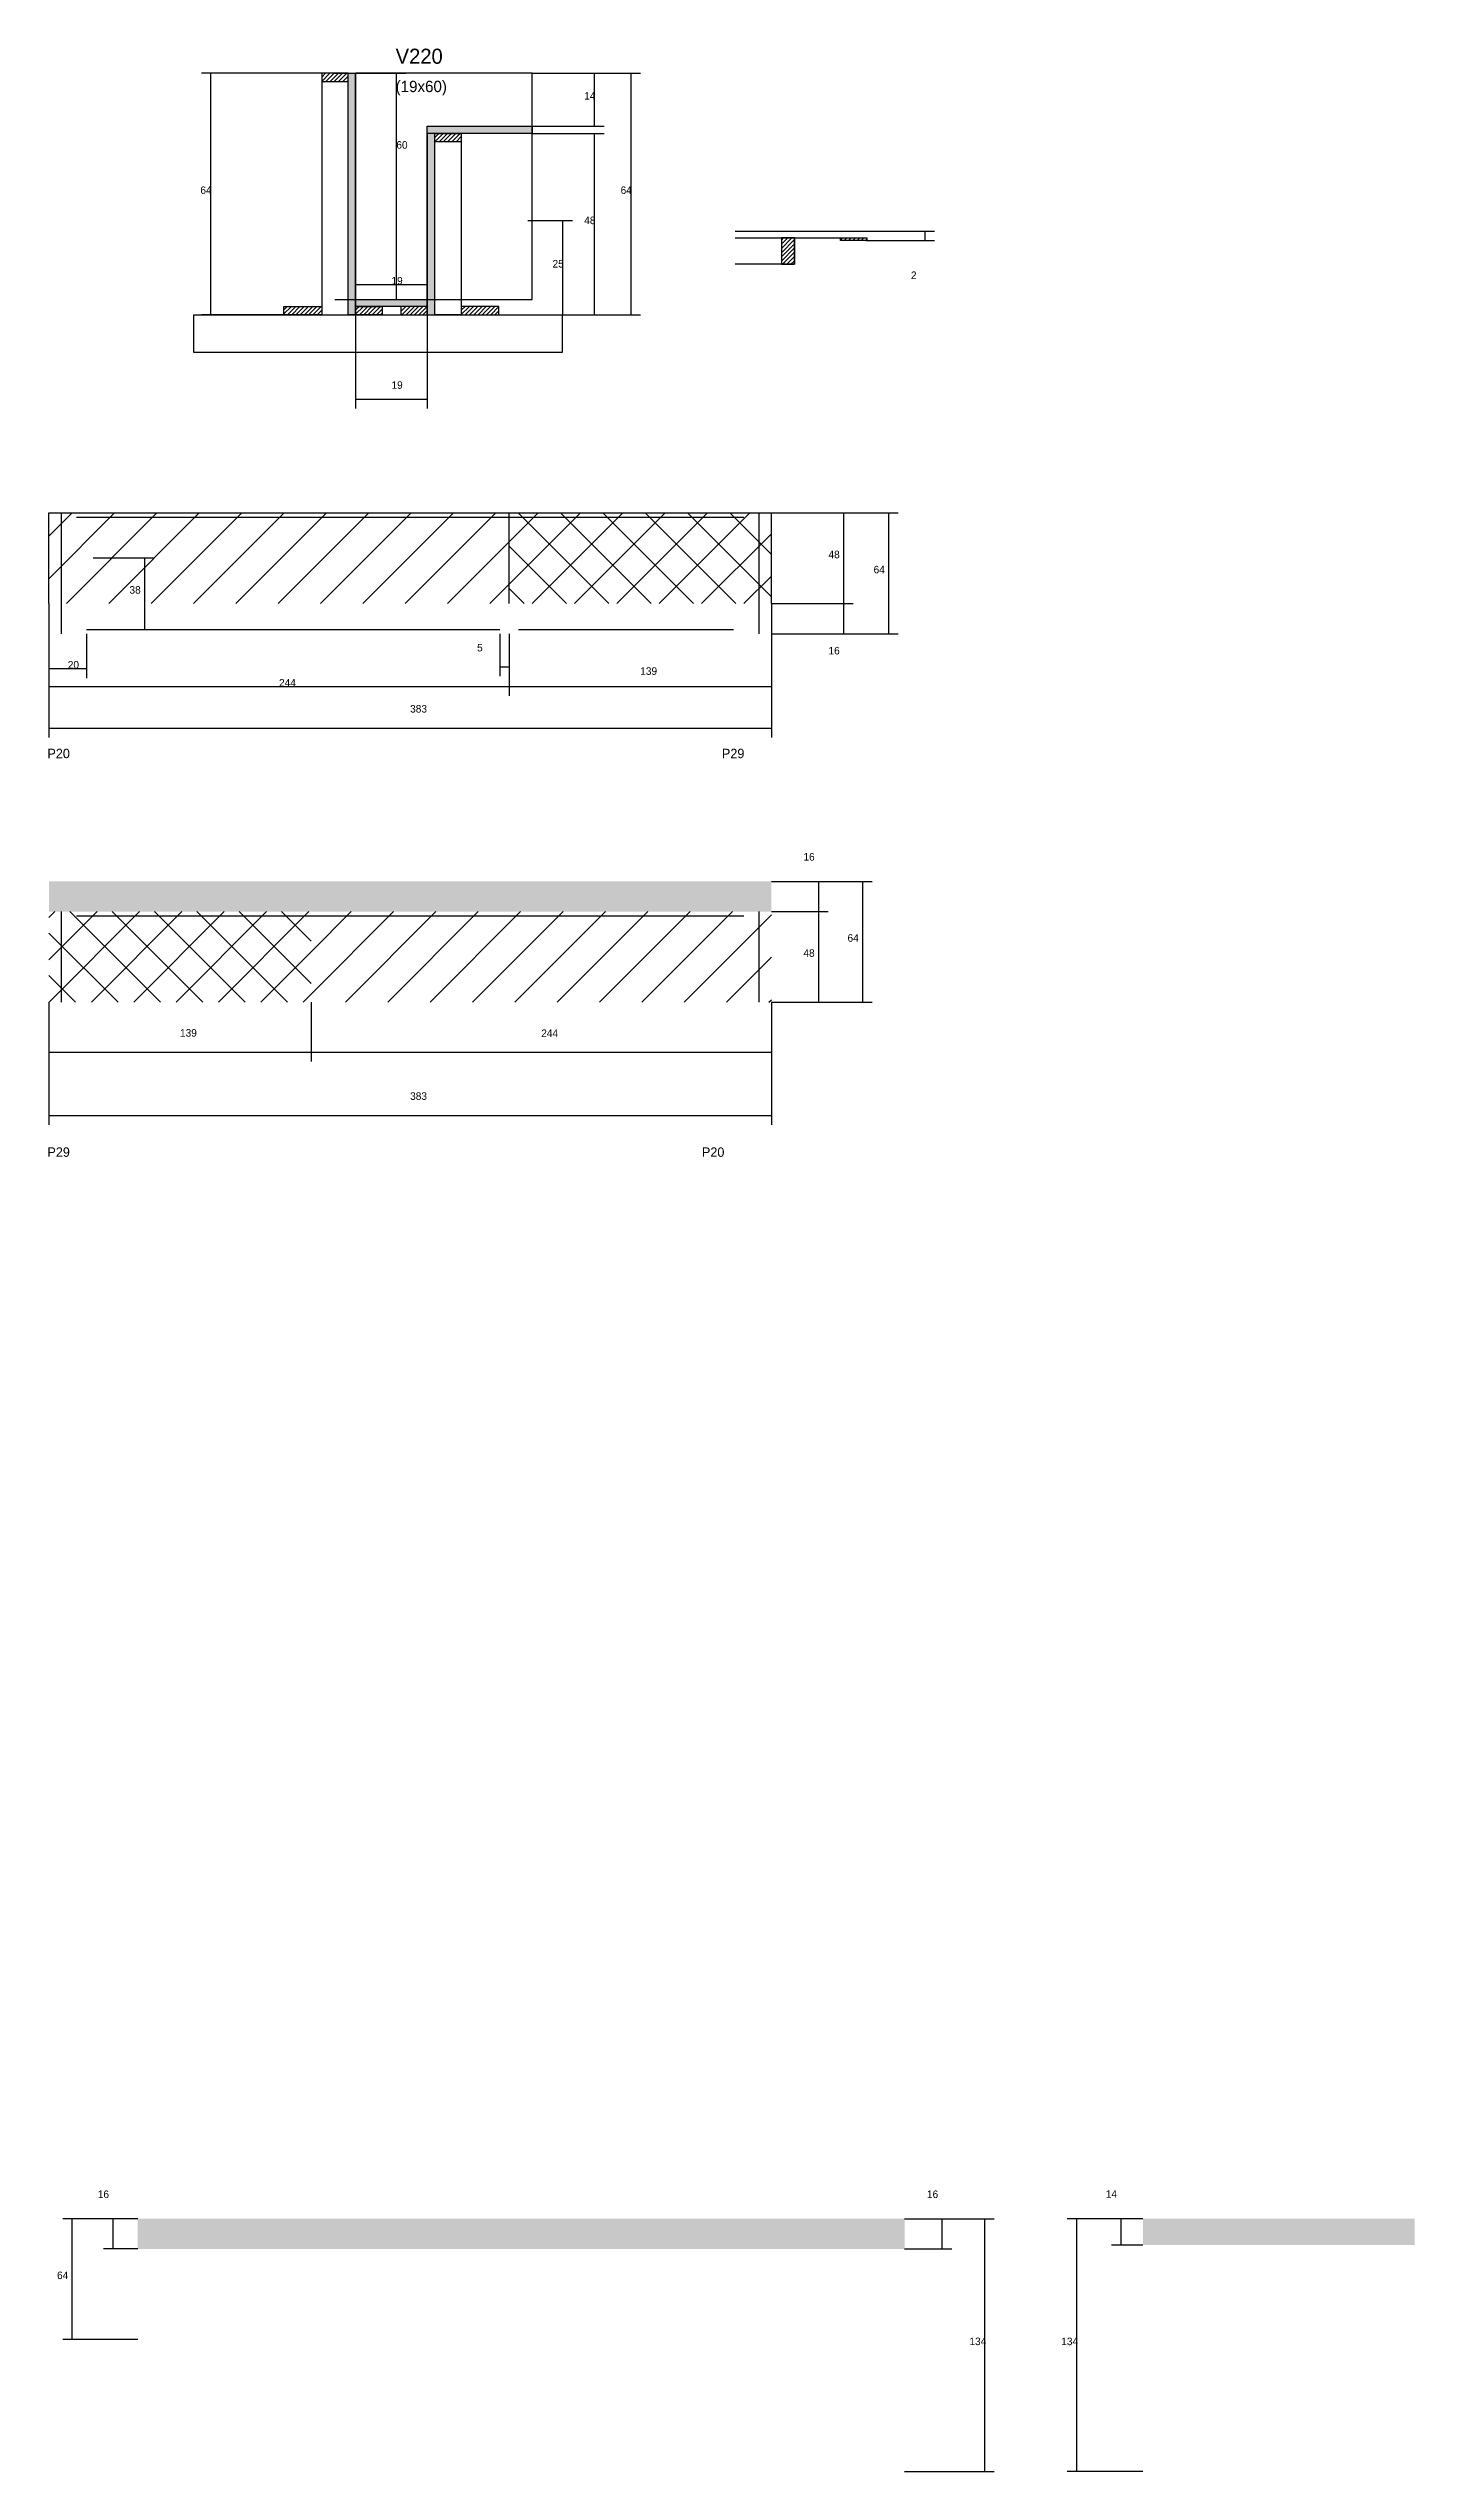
# Model space of a CAD drawing. Header units: metres. Extents: x 6021 to 6745, y 5579 to 6863.
import ezdxf

# ---------------------------------------------------------------- set-up
doc = ezdxf.new("R2010")
doc.units = ezdxf.units.M
for name, color, linetype in [('CONCRETO', 251, 'Continuous'), ('COTA', 241, 'Continuous'), ('Cota Seção (2x)', 4, 'Continuous'), ('Hachura', 253, 'Continuous'), ('Madeira', 126, 'Continuous'), ('NOMENCLATURA', 7, 'Continuous'), ('Painéis', 200, 'Continuous'), ('REAPROVEITAMENTO', 251, 'Continuous'), ('SARR_2.2x7', 40, 'Continuous'), ('Texto Seção', 7, 'Continuous')]:
    doc.layers.add(name, color=color, linetype=linetype)

msp = doc.modelspace()

# ---------------------------------------------------------------- hatches: boundary and pattern name
at = {"layer": 'COTA'}
h = msp.add_hatch(dxfattribs=at)
h.set_pattern_fill('AR-CONC', scale=0.03)
h.paths.add_polyline_path([(6403.9, 6405.7), (6403.9, 6421.7), (6403.9, 6421.7), (6020.9, 6421.7), (6020.9, 6421.7), (6020.9, 6405.7), (6020.9, 6405.7), (6403.9, 6405.7)])
h = msp.add_hatch(dxfattribs=at)
h.set_pattern_fill('AR-CONC', scale=0.03)
h.paths.add_polyline_path([(6474.5, 5696.8), (6474.5, 5712.8), (6474.5, 5712.8), (6068, 5712.8), (6068, 5712.8), (6068, 5696.8), (6068, 5696.8), (6474.5, 5696.8)])
h = msp.add_hatch(dxfattribs=at)
h.set_pattern_fill('AR-CONC', scale=0.03)
h.paths.add_polyline_path([(6744.9, 5698.8), (6744.9, 5712.8), (6744.9, 5712.8), (6600.9, 5712.8), (6600.9, 5712.8), (6600.9, 5698.8), (6600.9, 5698.8), (6744.9, 5698.8)])
at = {"layer": 'Hachura'}
h = msp.add_hatch(dxfattribs=at)
h.set_pattern_fill('ANSI31', scale=0.5)
h.paths.add_polyline_path([(6179.5, 6845.7), (6179.5, 6850.1), (6179.5, 6850.1), (6165.5, 6850.1), (6165.5, 6850.1), (6165.5, 6845.7), (6165.5, 6845.7), (6179.5, 6845.7)])
h = msp.add_hatch(color=8, dxfattribs=at)
h.dxf.hatch_style = 1
h.paths.add_polyline_path([(6179.5, 6850.1), (6183.5, 6850.1), (6183.5, 6850.1), (6183.5, 6722.1), (6183.5, 6722.1), (6179.5, 6722.1), (6179.5, 6722.1), (6179.5, 6850.1)])
h = msp.add_hatch(color=8, dxfattribs=at)
h.dxf.hatch_style = 1
h.paths.add_polyline_path([(6225.5, 6822.1), (6221.5, 6822.1), (6221.5, 6822.1), (6221.5, 6722.1), (6221.5, 6722.1), (6225.5, 6722.1), (6225.5, 6722.1), (6225.5, 6822.1)])
h = msp.add_hatch(color=8, dxfattribs=at)
h.dxf.hatch_style = 1
h.paths.add_polyline_path([(6221.5, 6818.1), (6221.5, 6822.1), (6221.5, 6822.1), (6277.1, 6822.1), (6277.1, 6822.1), (6277.1, 6818.1), (6277.1, 6818.1), (6221.5, 6818.1)])
h = msp.add_hatch(dxfattribs=at)
h.set_pattern_fill('ANSI31', scale=0.5)
h.paths.add_polyline_path([(6225.5, 6813.7), (6225.5, 6818.1), (6225.5, 6818.1), (6239.5, 6818.1), (6239.5, 6818.1), (6239.5, 6813.7), (6239.5, 6813.7), (6225.5, 6813.7)])
h = msp.add_hatch(dxfattribs=at)
h.set_pattern_fill('ANSI31', scale=0.5)
h.paths.add_polyline_path([(6416.2, 6762.8), (6409.2, 6762.8), (6409.2, 6748.8), (6416.2, 6748.8)])
h = msp.add_hatch(dxfattribs=at)
h.set_pattern_fill('ANSI31', scale=0.5)
h.paths.add_polyline_path([(6440.6, 6762.8), (6440.6, 6761.4), (6440.6, 6761.4), (6454.5, 6761.4), (6454.5, 6761.4), (6454.5, 6762.8), (6454.5, 6762.8), (6440.6, 6762.8)])
h = msp.add_hatch(dxfattribs=at)
h.set_pattern_fill('ANSI31', scale=0.5)
h.paths.add_polyline_path([(6145.5, 6722.1), (6145.5, 6726.5), (6145.5, 6726.5), (6165.5, 6726.5), (6165.5, 6726.5), (6165.5, 6722.1), (6165.5, 6722.1), (6145.5, 6722.1)])
h = msp.add_hatch(color=8, dxfattribs=at)
h.dxf.hatch_style = 1
h.paths.add_polyline_path([(6183.5, 6726.5), (6183.5, 6730.1), (6183.5, 6730.1), (6221.5, 6730.1), (6221.5, 6730.1), (6221.5, 6726.5), (6221.5, 6726.5), (6183.5, 6726.5)])
h = msp.add_hatch(dxfattribs=at)
h.set_pattern_fill('ANSI31', scale=0.5)
h.paths.add_polyline_path([(6183.5, 6722.1), (6183.5, 6726.5), (6183.5, 6726.5), (6197.5, 6726.5), (6197.5, 6726.5), (6197.5, 6722.1), (6197.5, 6722.1), (6183.5, 6722.1)])
h = msp.add_hatch(dxfattribs=at)
h.set_pattern_fill('ANSI31', scale=0.5)
h.paths.add_polyline_path([(6221.5, 6722.1), (6221.5, 6726.5), (6221.5, 6726.5), (6207.5, 6726.5), (6207.5, 6726.5), (6207.5, 6722.1), (6207.5, 6722.1), (6221.5, 6722.1)])
h = msp.add_hatch(dxfattribs=at)
h.set_pattern_fill('ANSI31', scale=0.5)
h.paths.add_polyline_path([(6259.5, 6722.1), (6259.5, 6726.5), (6259.5, 6726.5), (6239.5, 6726.5), (6239.5, 6726.5), (6239.5, 6722.1), (6239.5, 6722.1), (6259.5, 6722.1)])
at = {"layer": 'REAPROVEITAMENTO'}
h = msp.add_hatch(dxfattribs=at)
h.set_pattern_fill('ANSI31', scale=5)
h.paths.add_polyline_path([(6264.9, 6617), (6020.9, 6617), (6020.9, 6617), (6020.9, 6569), (6020.9, 6569), (6264.9, 6569), (6264.9, 6569), (6264.9, 6617)])
h = msp.add_hatch(dxfattribs=at)
h.set_pattern_fill('ANSI37', scale=5)
h.paths.add_polyline_path([(6403.9, 6617), (6264.9, 6617), (6264.9, 6617), (6264.9, 6569), (6264.9, 6569), (6403.9, 6569), (6403.9, 6569), (6403.9, 6617)])
h = msp.add_hatch(dxfattribs=at)
h.set_pattern_fill('ANSI37', scale=5)
h.paths.add_polyline_path([(6020.9, 6357.7), (6159.9, 6357.7), (6159.9, 6357.7), (6159.9, 6405.7), (6159.9, 6405.7), (6020.9, 6405.7), (6020.9, 6405.7), (6020.9, 6357.7)])
h = msp.add_hatch(dxfattribs=at)
h.set_pattern_fill('ANSI31', scale=5)
h.paths.add_polyline_path([(6159.9, 6357.7), (6403.9, 6357.7), (6403.9, 6357.7), (6403.9, 6405.7), (6403.9, 6405.7), (6159.9, 6405.7), (6159.9, 6405.7), (6159.9, 6357.7)])

# ---------------------------------------------------------------- linework, layer by layer
at = {"layer": 'CONCRETO'}
for points in [[(6277.1, 6822.1), (6277.1, 6850.1), (6183.5, 6850.1), (6183.5, 6822.1), (6183.5, 6822.1), (6183.5, 6730.1), (6221.5, 6730.1), (6221.5, 6822.1)], [(6183.5, 6730.1), (6277.1, 6730.1), (6277.1, 6850.1), (6183.5, 6850.1)]]:
    msp.add_lwpolyline(points, close=True, dxfattribs=at)
at = {"layer": 'COTA'}
for p, q in [((6165.5, 6850.1), (6101.7, 6850.1)), ((6106.7, 6722.1), (6106.7, 6850.1)), ((6277.1, 6850.1), (6334.5, 6850.1)), ((6277.1, 6850.1), (6315.2, 6850.1)), ((6310.2, 6822.1), (6310.2, 6850.1)), ((6329.5, 6722.1), (6329.5, 6850.1)), ((6277.1, 6822.1), (6315.2, 6822.1)), ((6277.1, 6818.1), (6315.2, 6818.1)), ((6310.2, 6722.1), (6310.2, 6818.1)), ((6274.8, 6772), (6298.4, 6772)), ((6293.4, 6722.1), (6293.4, 6772)), ((6454, 6766.4), (6490.4, 6766.4)), ((6454, 6761.4), (6490.4, 6761.4)), ((6485.4, 6761.4), (6485.4, 6766.4)), ((6149.9, 6722.1), (6101.7, 6722.1)), ((6183.5, 6722.1), (6183.5, 6672.3)), ((6221.5, 6722.1), (6221.5, 6672.3)), ((6255.1, 6722.1), (6334.5, 6722.1)), ((6255.1, 6722.1), (6315.2, 6722.1)), ((6274.8, 6722.1), (6298.4, 6722.1)), ((6183.5, 6677.3), (6221.5, 6677.3)), ((6403.9, 6617), (6447.3, 6617)), ((6403.9, 6617), (6471.2, 6617)), ((6442.3, 6569), (6442.3, 6617)), ((6466.2, 6553), (6466.2, 6617)), ((6044.4, 6593.2), (6076.8, 6593.2)), ((6071.8, 6555.2), (6071.8, 6593.2)), ((6020.9, 6569), (6020.9, 6520)), ((6020.9, 6569), (6020.9, 6498)), ((6403.9, 6569), (6403.9, 6520)), ((6403.9, 6569), (6403.9, 6498)), ((6403.9, 6569), (6447.3, 6569)), ((6403.9, 6569), (6447.3, 6569)), ((6442.3, 6553), (6442.3, 6569)), ((6020.9, 6553), (6020.9, 6529.5)), ((6040.9, 6553), (6040.9, 6529.5)), ((6044.4, 6555.2), (6076.8, 6555.2)), ((6259.9, 6553), (6259.9, 6530.5)), ((6264.9, 6553), (6264.9, 6520)), ((6264.9, 6553), (6264.9, 6520)), ((6264.9, 6553), (6264.9, 6530.5)), ((6403.9, 6553), (6447.3, 6553)), ((6403.9, 6553), (6471.2, 6553)), ((6020.9, 6534.5), (6040.9, 6534.5)), ((6020.9, 6525), (6264.9, 6525)), ((6259.9, 6535.5), (6264.9, 6535.5)), ((6264.9, 6525), (6403.9, 6525)), ((6020.9, 6503), (6403.9, 6503)), ((6403.9, 6421.7), (6434, 6421.7)), ((6403.9, 6421.7), (6457.4, 6421.7)), ((6429, 6405.7), (6429, 6421.7)), ((6452.4, 6357.7), (6452.4, 6421.7)), ((6403.9, 6405.7), (6434, 6405.7)), ((6403.9, 6405.7), (6434, 6405.7)), ((6429, 6357.7), (6429, 6405.7)), ((6020.9, 6357.7), (6020.9, 6326.2)), ((6020.9, 6357.7), (6020.9, 6292.6)), ((6159.9, 6357.7), (6159.9, 6326.2)), ((6159.9, 6357.7), (6159.9, 6326.2)), ((6403.9, 6357.7), (6403.9, 6326.2)), ((6403.9, 6357.7), (6403.9, 6292.6)), ((6403.9, 6357.7), (6434, 6357.7)), ((6403.9, 6357.7), (6457.4, 6357.7)), ((6020.9, 6331.2), (6159.9, 6331.2)), ((6159.9, 6331.2), (6403.9, 6331.2)), ((6020.9, 6297.6), (6403.9, 6297.6)), ((6068, 5712.8), (6028.3, 5712.8)), ((6033.3, 5648.8), (6033.3, 5712.8)), ((6068, 5712.8), (6049.9, 5712.8)), ((6054.9, 5696.8), (6054.9, 5712.8)), ((6474.5, 5712.8), (6499.5, 5712.8)), ((6474.5, 5712.8), (6522.1, 5712.8)), ((6494.5, 5696.8), (6494.5, 5712.8)), ((6517.1, 5578.8), (6517.1, 5712.8)), ((6600.9, 5712.8), (6560.8, 5712.8)), ((6565.8, 5578.8), (6565.8, 5712.8)), ((6600.9, 5712.8), (6584.3, 5712.8)), ((6589.3, 5698.8), (6589.3, 5712.8)), ((6068, 5696.8), (6049.9, 5696.8)), ((6474.5, 5696.8), (6499.5, 5696.8)), ((6600.9, 5698.8), (6584.3, 5698.8)), ((6068, 5648.8), (6028.3, 5648.8)), ((6474.5, 5578.8), (6522.1, 5578.8)), ((6600.9, 5578.8), (6560.8, 5578.8))]:
    msp.add_line(p, q, dxfattribs=at)
at = {"layer": 'Cota Seção (2x)'}
for p, q in [((6172.5, 6850.1), (6210.1, 6850.1)), ((6205.1, 6730.1), (6205.1, 6850.1)), ((6183.5, 6722.1), (6183.5, 6743.1)), ((6183.5, 6738.1), (6221.5, 6738.1)), ((6221.5, 6722.1), (6221.5, 6743.1)), ((6172.5, 6730.1), (6210.1, 6730.1))]:
    msp.add_line(p, q, dxfattribs=at)
at = {"layer": 'Madeira'}
for points in [[(6179.5, 6845.7), (6179.5, 6850.1), (6165.5, 6850.1), (6165.5, 6845.7)], [(6179.5, 6850.1), (6165.5, 6850.1), (6165.5, 6722.1), (6179.5, 6722.1)], [(6225.5, 6813.7), (6225.5, 6818.1), (6239.5, 6818.1), (6239.5, 6813.7)], [(6225.5, 6818.1), (6239.5, 6818.1), (6239.5, 6722.1), (6225.5, 6722.1)], [(6416.2, 6748.8), (6416.2, 6762.8), (6409.2, 6762.8), (6409.2, 6748.8)], [(6440.6, 6762.8), (6454.5, 6762.8), (6454.5, 6761.4), (6440.6, 6761.4)], [(6293, 6702.1), (6097.8, 6702.1), (6097.8, 6722.1), (6293, 6722.1)], [(6145.5, 6722.1), (6145.5, 6726.5), (6165.5, 6726.5), (6165.5, 6722.1)], [(6183.5, 6722.1), (6183.5, 6726.5), (6197.5, 6726.5), (6197.5, 6722.1)], [(6221.5, 6722.1), (6221.5, 6726.5), (6207.5, 6726.5), (6207.5, 6722.1)], [(6259.5, 6722.1), (6259.5, 6726.5), (6239.5, 6726.5), (6239.5, 6722.1)]]:
    msp.add_lwpolyline(points, close=True, dxfattribs=at)
msp.add_lwpolyline([(6416.2, 6762.8), (6416.2, 6748.8), (6384.7, 6748.8)], dxfattribs=at)
at = {"layer": 'Painéis'}
for p, q in [((6183.5, 6722.1), (6183.5, 6850.1)), ((6221.5, 6822.1), (6277.1, 6822.1)), ((6221.5, 6818.1), (6221.5, 6822.1)), ((6277.1, 6818.1), (6277.1, 6822.1)), ((6221.5, 6722.1), (6221.5, 6818.1)), ((6384.7, 6766.4), (6454.5, 6766.4)), ((6384.7, 6762.8), (6454.5, 6762.8)), ((6183.5, 6730.1), (6221.5, 6730.1)), ((6183.5, 6726.5), (6183.5, 6730.1)), ((6221.5, 6726.5), (6221.5, 6730.1)), ((6020.9, 6617), (6403.9, 6617)), ((6020.9, 6569), (6020.9, 6617)), ((6264.9, 6569), (6264.9, 6617)), ((6403.9, 6569), (6403.9, 6617))]:
    msp.add_line(p, q, dxfattribs=at)
for points in [[(6179.5, 6850.1), (6183.5, 6850.1), (6183.5, 6722.1), (6179.5, 6722.1)], [(6221.5, 6818.1), (6221.5, 6822.1), (6277.1, 6822.1), (6277.1, 6818.1)], [(6225.5, 6818.1), (6221.5, 6818.1), (6221.5, 6722.1), (6225.5, 6722.1)], [(6183.5, 6726.5), (6183.5, 6730.1), (6221.5, 6730.1), (6221.5, 6726.5)]]:
    msp.add_lwpolyline(points, close=True, dxfattribs=at)
at = {"layer": 'SARR_2.2x7'}
for p, q in [((6027.5, 6569), (6027.5, 6617)), ((6035.5, 6614.8), (6264.9, 6614.8)), ((6264.9, 6614.8), (6389.4, 6614.8)), ((6397.4, 6569), (6397.4, 6617)), ((6027.5, 6553), (6027.5, 6569)), ((6397.4, 6553), (6397.4, 6569)), ((6040.9, 6555.2), (6259.9, 6555.2)), ((6269.9, 6555.2), (6383.9, 6555.2)), ((6027.5, 6357.7), (6027.5, 6405.7)), ((6035.5, 6403.5), (6159.9, 6403.5)), ((6159.9, 6403.5), (6389.4, 6403.5)), ((6397.4, 6357.7), (6397.4, 6405.7))]:
    msp.add_line(p, q, dxfattribs=at)

# ---------------------------------------------------------------- texts
at = {"layer": 'COTA'}
for s, p in [('14', (6304.7, 6836.1)), ('64', (6101.2, 6786.1)), ('64', (6324, 6786.1)), ('48', (6304.7, 6770.1)), ('25', (6287.9, 6747.1)), ('2', (6477.9, 6741)), ('19', (6202.5, 6682.8)), ('48', (6434.2, 6593)), ('38', (6063.6, 6574.2)), ('64', (6458.1, 6585)), ('20', (6030.9, 6534.5)), ('5', (6247.9, 6543.6)), ('16', (6434.2, 6542)), ('244', (6142.9, 6525)), ('139', (6334.4, 6531.2)), ('383', (6212.4, 6511.2)), ('16', (6420.9, 6432.7)), ('48', (6420.9, 6381.7)), ('64', (6444.3, 6389.7)), ('139', (6090.4, 6339.4)), ('244', (6281.9, 6339.2)), ('383', (6212.4, 6305.9)), ('16', (6046.8, 5723.8)), ('16', (6486.4, 5723.8)), ('14', (6581.2, 5723.9)), ('64', (6025.2, 5680.8)), ('134', (6508.9, 5645.8)), ('134', (6557.6, 5645.8))]:
    msp.add_text(s, height=4, dxfattribs=at).set_placement(p)
at = {"layer": 'Cota Seção (2x)'}
for s, p in [('60', (6205.1, 6810.1)), ('19', (6202.5, 6738.1))]:
    msp.add_text(s, height=4, dxfattribs=at).set_placement(p)
at = {"layer": 'NOMENCLATURA'}
for s, p in [('P20', (6020.1, 6487)), ('P29', (6377.7, 6487)), ('P29', (6020.1, 6275.7)), ('P20', (6367.1, 6275.7))]:
    msp.add_text(s, height=5, dxfattribs=at).set_placement(p)
at = {"layer": 'Texto Seção'}
for s, height, p in [('V220', 8, (6204.7, 6855.1)), ('(19x60)', 6, (6204.7, 6840.1))]:
    msp.add_text(s, height=height, dxfattribs=at).set_placement(p)

doc.saveas('drawing.dxf')
